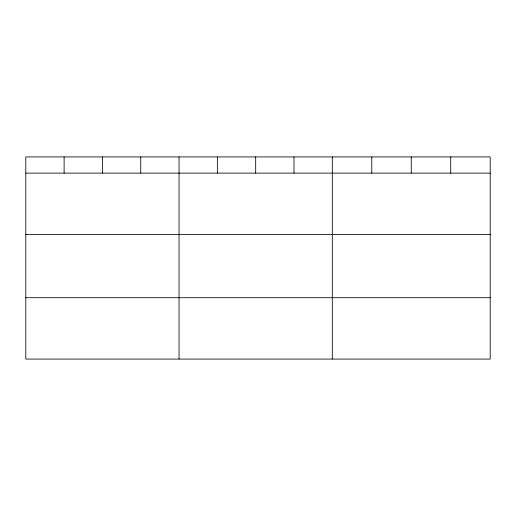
<?xml version="1.0" encoding="UTF-8"?>
<svg xmlns="http://www.w3.org/2000/svg" width="516" height="516" viewBox="0 0 516 516"><rect width="100%" height="100%" fill="white"/><g stroke="black" fill="none" stroke-linecap="round" stroke-linejoin="round"><path stroke-width="0.77" d="M490.2 173.118L490.2 359.072L25.8 359.072L25.8 156.929L490.2 156.929L490.2 173.118L25.8 173.118M25.8 234.483L490.2 234.483M25.8 297.706L490.2 297.706M450.726 156.929L450.726 173.118M411.252 156.929L411.252 173.118M371.778 156.929L371.778 173.118M332.304 156.929L332.304 359.072M293.991 156.929L293.991 173.118M255.678 156.929L255.678 173.118M217.365 156.929L217.365 173.118M179.052 156.929L179.052 359.072M140.739 156.929L140.739 173.118M102.426 156.929L102.426 173.118M64.113 156.929L64.113 173.118"/></g></svg>
